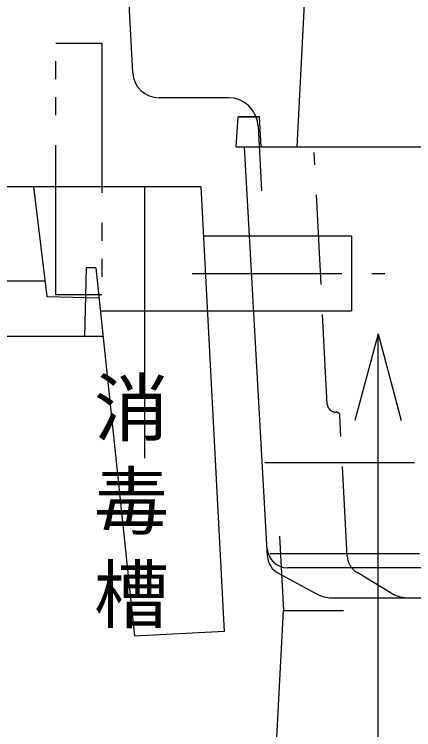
# Model space of a CAD drawing. Units: millimetres, scale not verified. Extents: x -14850 to 14850, y -10500 to 10500.
# Drawn here: x -7192 to -6525, y -4619 to -3424 of the extents above; entities that cross this region are included whole.
import ezdxf
from ezdxf.enums import TextEntityAlignment as Align

# ---------------------------------------------------------------- set-up
doc = ezdxf.new("R2010")
doc.units = ezdxf.units.MM
doc.header["$LTSCALE"] = 50
for name, pattern in [('CHAIN1', [8, 5, -1, 1, -1]), ('DASHED3', [4, 3, -1]), ('DOUBLE_CHAIN1', [8.8, 5, -1, 0.6, -0.6, 0.6, -1]), ('LONG_DASHED1', [7, 6, -1])]:
    doc.linetypes.add(name, pattern=pattern)
doc.layers.add('0-1_機器', color=3, linetype='Continuous', lineweight=25)
doc.styles.add('ＭＳ ゴシック', font='')
doc.styles.get('ＭＳ ゴシック').set_extended_font_data('MS Gothic')

msp = doc.modelspace()

# ---------------------------------------------------------------- linework, layer by layer
at = {"layer": '0-1_機器'}
for p, q in [((-6994.03, -3521.8), (-7001.22, -3384.66)), ((-6719.52, -3645.5), (-6706.39, -3394.94)), ((-6834.2, -3563.5), (-6950.09, -3563.5)), ((-6821.22, -3645.5), (-6817.85, -3595.5)), ((-6817.85, -3595.5), (-6785.49, -3595.5)), ((-6779.55, -3645.5), (-6782.17, -3595.5)), ((-6784.59, -3610.88), (-6778.93, -3718.79)), ((-6821.22, -3645.5), (-6122.21, -3645.5)), ((-6768.62, -4329.63), (-6807.17, -3645.5)), ((-6880.26, -3712.5), (-7253.76, -3712.5)), ((-6973.75, -4165.42), (-6973.75, -3712.5)), ((-6628.46, -3794.5), (-6875.96, -3794.5)), ((-6628.46, -3794.5), (-6628.46, -3919.5)), ((-7071.65, -3847.5), (-7074.66, -3962.66)), ((-7055.57, -3847.5), (-7071.65, -3847.5)), ((-7055.57, -3847.5), (-6990.94, -4462.4)), ((-9953.34, -3869.5), (-7140.49, -3869.5)), ((-7048.01, -3919.5), (-6628.46, -3919.5)), ((-7043.49, -3962.5), (-7240.66, -3962.5)), ((-6584.3, -3957.71), (-6545.48, -4102.6)), ((-6748.71, -4295.46), (-6742.21, -4419.5)), ((-6752.8, -4356.57), (-6686.95, -4392.04)), ((-6242.62, -4348.5), (-6735.42, -4348.5)), ((-6661.34, -4398.5), (-6328.29, -4398.5)), ((-6742.21, -4419.5), (-6642.21, -4419.5))]:
    msp.add_line(p, q, dxfattribs=at)
at = {"layer": '0-1_機器', "color": 5}
for p, q in [((-6782.17, -3595.5), (-6817.25, -3595.5)), ((-6768.62, -4329.63), (-6807.17, -3645.5))]:
    msp.add_line(p, q, dxfattribs=at)
at = {"layer": '0-1_機器', "linetype": 'DASHED3'}
for p, q in [((-6669.01, -4075.23), (-6691.02, -3655.19)), ((-6635.69, -4328.9), (-6647.99, -4094.19)), ((-6562.24, -4390.72), (-6619.32, -4356.22))]:
    msp.add_line(p, q, dxfattribs=at)
at = {"layer": '0-1_機器', "linetype": 'CHAIN1'}
for p, q in [((-6894.74, -3857), (-6572.78, -3857)), ((-6773.47, -4172.5), (-6205.14, -4172.5)), ((-6764.9, -4324.5), (-6213.11, -4324.5))]:
    msp.add_line(p, q, dxfattribs=at)
at = {"layer": '0-1_機器', "linetype": 'LONG_DASHED1'}
msp.add_line((-6653.98, -4088.5), (-6655.03, -4088.5), dxfattribs=at)
at = {"layer": '0-1_機器', "linetype": 'DOUBLE_CHAIN1'}
msp.add_lwpolyline([(-7122.64, -3892.5), (-7122.64, -3472.5), (-7045.73, -3472.5), (-7045.73, -3892.5)], close=True, dxfattribs=at)
at = {"layer": '0-1_機器'}
for points in [[(-7159.77, -3712.5), (-7137.31, -3895.43), (-7050.3, -3897.71)], [(-6880.26, -3712.5), (-6841.37, -4454.57), (-6990.94, -4462.4)], [(-6584.3, -4841.26), (-6584.3, -3957.71), (-6623.13, -4102.6)], [(-6759.14, -4742.61), (-6758.89, -4737.82), (-6742.21, -4419.5)]]:
    msp.add_lwpolyline(points, dxfattribs=at)
for centre, radius, start, end in [((-6950.09, -3519.5), 44, 182.99998, 270), ((-6834.52, -3613.5), 50, 3, 90), ((-6735.42, -4314.5), 34, 183.22514, 270), ((-6734.67, -4327.72), 34, 183.22514, 241.69038), ((-6661.34, -4344.5), 54, 241.69038, 270)]:
    msp.add_arc(centre, radius, start, end, dxfattribs=at)
at = {"layer": '0-1_機器', "color": 5, "linetype": 'LONG_DASHED1'}
msp.add_arc((-6834.52, -3613.5), 50, 3, 21.10019, dxfattribs=at)
at = {"layer": '0-1_機器', "linetype": 'DASHED3'}
for centre, radius, start, end in [((-6655.03, -4074.5), 14, 182.99998, 270), ((-6653.98, -4094.5), 6, 3, 90), ((-6601.73, -4327.12), 34, 182.99998, 238.85229)]:
    msp.add_arc(centre, radius, start, end, dxfattribs=at)
at = {"layer": '0-1_機器', "linetype": 'LONG_DASHED1'}
msp.add_arc((-6534.31, -4344.5), 54, 238.85229, 270, dxfattribs=at)

# ---------------------------------------------------------------- texts
at = {"layer": '0-1_機器', "color": 4, "style": 'ＭＳ ゴシック'}
for s, p in [('消', (-7058.8, -4154.68)), ('毒', (-7058.8, -4310.68)), ('槽', (-7058.8, -4466.68))]:
    msp.add_text(s, height=91.79, dxfattribs=at).set_placement(p, align=Align.BOTTOM_LEFT)

doc.saveas('drawing.dxf')
